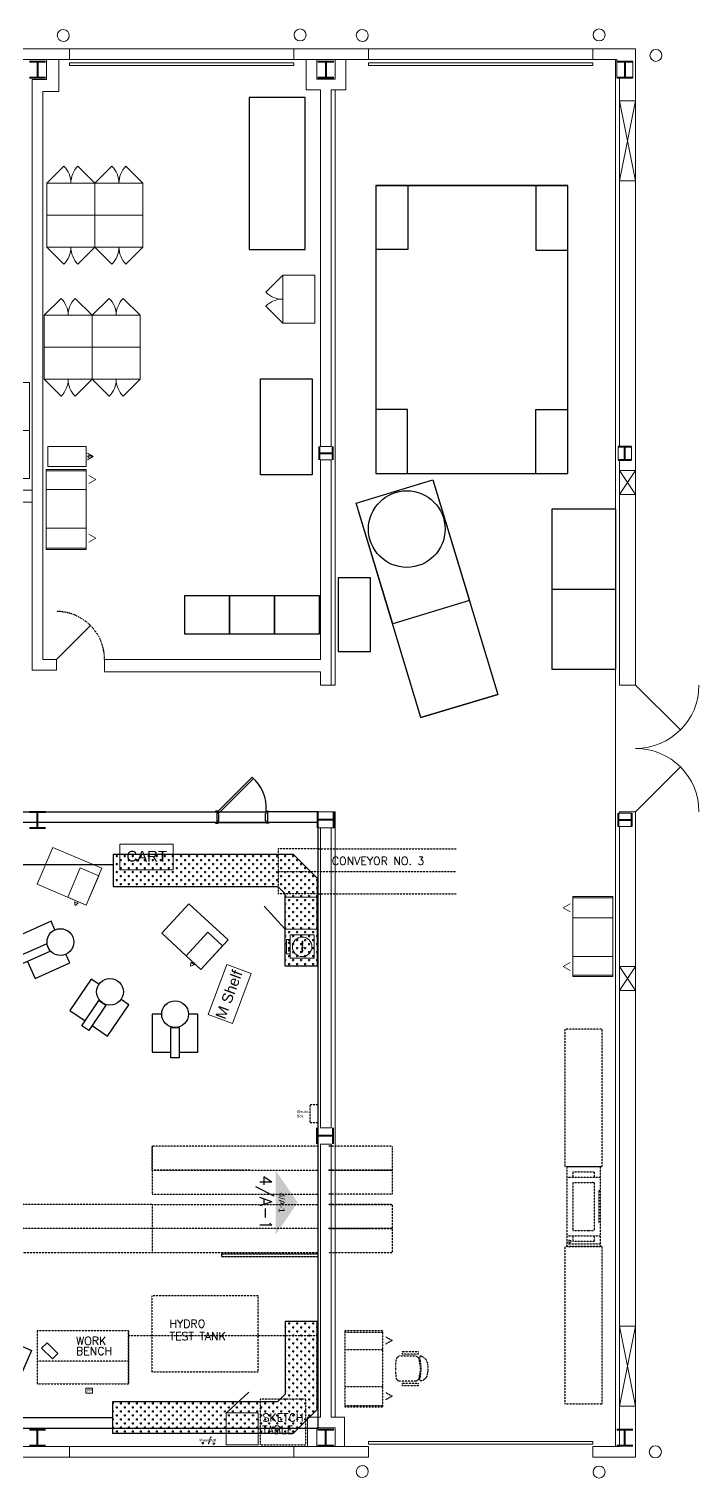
# Model space of a CAD drawing. Header units: inches. Extents: x -27 to 7514, y -484 to 2591.
# Drawn here: x 7012 to 7514, y 964 to 2051 of the extents above; entities that cross this region are included whole.
import ezdxf
from ezdxf.enums import TextEntityAlignment as Align

# ---------------------------------------------------------------- set-up
doc = ezdxf.new("R2010")
doc.units = ezdxf.units.IN
doc.header["$MEASUREMENT"] = 0
for name, pattern in [('ARCH1$0$HIDDEN2', [0.1875, 0.125, -0.0625]), ('DIVIDE', [1.25, 0.5, -0.25, 0, -0.25, 0, -0.25]), ('rbc_fleet-no_Arch$0$CENTER2', [1.125, 0.75, -0.125, 0.125, -0.125])]:
    doc.linetypes.add(name, pattern=pattern)
for name, color, linetype, lineweight in [('A-Col', 6, 'Continuous', 40), ('A-Ext-Wall', 70, 'Continuous', 20), ('F-Ch', 4, 'Continuous', 30), ('F-Eq', 71, 'Continuous', 20), ('FS-File', 50, 'Continuous', 20), ('FS-WSurf', 50, 'Continuous', 20), ('I-CWall', 110, 'Continuous', 20), ('I-Dor', 210, 'Continuous', 30)]:
    doc.layers.add(name, color=color, linetype=linetype, lineweight=lineweight)
for name, color, linetype in [('ARCH1$0$A-ANNO-NOTE', 2, 'Continuous'), ('ARCH1$0$A-EXIST', 2, 'Continuous'), ('ARCH1$0$G-ANNO-SYMB', 2, 'Continuous'), ('ARCH1$0$G-EQUIP-DEMO', 20, 'Continuous'), ('ARCH1$0$M-CONVEYOR', 1, 'rbc_fleet-no_Arch$0$CENTER2'), ('ARCH1$0$M-EXIST', 7, 'ARCH1$0$HIDDEN2'), ('ARCH1$0$NEW_A-DOOR', 7, 'Continuous'), ('ARCH1$0$NEW_A-FLOR-LEVL', 1, 'Continuous'), ('ARCH1$0$NEW_A-WALL-JAMB', 4, 'Continuous'), ('ARCH1$0$Q-ANNO-NOTE', 2, 'Continuous'), ('G-ANNO-SYMB', 2, 'Continuous'), ('Ski lift equipment', 61, 'Continuous')]:
    doc.layers.add(name, color=color, linetype=linetype)
doc.styles.add('ARCH1$0$STANDARD', font='simplex.shx')
doc.styles.add('BGE', font='simplex.shx')
doc.styles.get("Standard").update_dxf_attribs({"font": 'arial.ttf', "height": 16})

# ---------------------------------------------------------------- blocks, each defined once
blk = doc.blocks.new('rbc_fleet-no_Arch$0$1W')
at = {"linetype": 'Continuous'}
for p, q in [((0.52225, 0.0105), (-0.47775, 0.0105)), ((0.02225, 0.0105), (0.02225, -0.9894999999999999)), ((0.52225, -0.9894999999999999), (-0.47775, -0.9894999999999999))]:
    blk.add_line(p, q, dxfattribs=at)
blk = doc.blocks.new('rbc_fleet-no_Arch$0$8X8')
at = {"linetype": 'Continuous'}
for p, q in [((-0.3333333333333333, 0.3333333333333333), (-0.3333333333333333, -0.3333333333333333)), ((-0.3333333333333333, 0), (0.3333333333333333, 0)), ((0.3333333333333333, 0.3333333333333333), (0.3333333333333333, -0.3333333333333333))]:
    blk.add_line(p, q, dxfattribs=at)
blk = doc.blocks.new('PED30')
at = {"linetype": 'Continuous'}
for p, q in [((-1.25, -2.5), (-1.25, 0)), ((-1.25, 0), (0, 0)), ((0, -2.5), (0, 0)), ((-0.625, -3.099666666666666), (-0.875, -2.666666666666667)), ((-0.375, -2.666666666666667), (-0.625, -3.099666666666666))]:
    blk.add_line(p, q, dxfattribs=at)
blk = doc.blocks.new('WS3060')
at = {"linetype": 'Continuous'}
for p, q in [((0.08333333333333333, 0), (0.08333333333333333, 2.5)), ((4.916666666666666, 0), (4.916666666666666, 2.5))]:
    blk.add_line(p, q, dxfattribs=at)
blk.add_lwpolyline([(0, 2.5), (0, 0), (5, 0), (5, 2.5)], close=True, dxfattribs=at)
blk = doc.blocks.new('VF5')
at = {"linetype": 'Continuous'}
for p, q in [((0, 2.380166666666667), (1.239583333333333, 2.380166666666667)), ((0, 2.380166666666667), (0, 0)), ((1.239583333333333, 2.380166666666667), (1.239583333333333, 0)), ((0, 0), (1.239583333333333, 0)), ((0.6198333333333333, -0.43425), (0.4115, -0.08333333333333333)), ((0.6198333333333333, -0.43425), (0.8281666666666666, -0.08333333333333333))]:
    blk.add_line(p, q, dxfattribs=at)
for p in [(0, 2.380166666666667), (1.239583333333333, 2.380166666666667)]:
    blk.add_point(p, dxfattribs=at)
at = {"layer": 'F-Ch', "linetype": 'Continuous', "style": 'BGE'}
blk.add_text('5', height=0.2083333333333333, dxfattribs=at).set_placement((0.6198333333333333, -0.3055833333333333), align=Align.CENTER)
blk = doc.blocks.new('36_door')
at = {"linetype": 'Continuous'}
blk.add_line((0, 0), (-25.45599600000001, -25.455996), dxfattribs=at)
at = {"linetype": 'DIVIDE'}
blk.add_arc((0, 0), 36, 180, 270, dxfattribs=at)
blk = doc.blocks.new('KEYELEV')
blk.add_solid([(-12, 8.242597228102568), (12, 8.242597228102568), (0, 0)])
blk.add_attdef('XX/X-X.X', text='', height=4.5).set_placement((0.04319850964043326, 10.27995132884371), align=Align.CENTER)
blk = doc.blocks.new('ARCH1$0$KEYELEV')
blk.add_solid([(-12, 8.242597228102568), (12, 8.242597228102568), (0, 0)])
at = {"style": 'ARCH1$0$STANDARD'}
blk.add_attdef('XX/X-X.X', text='', height=4.5, dxfattribs=at).set_placement((0.04319850964043326, 10.27995132884371), align=Align.CENTER)
blk = doc.blocks.new('PD-BBF')
at = {"layer": 'FS-File'}
for p, q in [((-9, -25), (-7.5, -27.59807621135315)), ((-6, -25), (-9, -25)), ((-7.5, -27.59807621135315), (-6, -25))]:
    blk.add_line(p, q, dxfattribs=at)
blk.add_lwpolyline([(0, 0), (-15, 0), (-15, -24), (0, -24)], close=True, dxfattribs=at)
blk = doc.blocks.new('SC3624')
at = {"layer": 'FS-File'}
blk.add_lwpolyline([(-36, -24), (0, -24), (0, 0), (-36, 0)], close=True, dxfattribs=at)
at = {"layer": 'FS-File', "flags": 128}
blk.add_lwpolyline([(4.547473508864641e-13, -23.99999999999955), (-12.72792206135637, -36.72792206135819, -0.1989123673796656), (-17.99999999999955, -24.00000000000045, -0.1989123673796603), (-23.27207793864227, -36.72792206135796), (-36, -24)], format="xyb", dxfattribs=at)

msp = doc.modelspace()

# ---------------------------------------------------------------- hatches: boundary and pattern name
at = {"layer": 'Ski lift equipment'}
h = msp.add_hatch(dxfattribs=at)
h.set_pattern_fill('CROSS', color=256, scale=12, angle=180, style=0)
h.set_pattern_definition([(180, (14647.61867808376, 1703.690467792476), (-3.000000000000003, 2.999999999999997), [1.5, -4.5]), (90, (14646.86867808376, 1702.940467792476), (2.999999999999997, 3.000000000000003), [1.5, -4.5])])
h.paths.add_polyline_path([(7198.43623424825, 1408.084806867419), (7203.982983847636, 1402.56462464619), (7203.982983847636, 1348.178509191653), (7227.982983847636, 1348.178509191653), (7227.982983847636, 1414.223929943893), (7210.036146596637, 1432.084806867419), (7074.982983847636, 1432.084806867419), (7074.982983847636, 1408.084806867419)])
h = msp.add_hatch(dxfattribs=at)
h.set_pattern_fill('CROSS', color=256, scale=12, angle=180, style=0)
h.set_pattern_definition([(180, (14647.55834497787, 726.3089919023416), (-3, -3), [1.5, -4.5]), (270, (14646.80834497787, 727.0589919023416), (2.999999999999999, -3), [1.5, -4.5])])
h.paths.add_polyline_path([(7198.375901142361, 1021.914652827393), (7203.922650741747, 1027.434835048621), (7203.922650741747, 1081.820950503158), (7227.922650741747, 1081.820950503158), (7227.922650741747, 1015.775529750919), (7209.975813490748, 997.9146528273925), (7074.922650741747, 997.9146528273925), (7074.922650741747, 1021.914652827393)])

# ---------------------------------------------------------------- linework, layer by layer
at = {"layer": 'A-Ext-Wall'}
for points in [[(7033.623314180441, 2048.060501492524, 400000.1180079326), (7033.623333010037, 2048.060542363601)], [(7257.623314180499, 2048.060501492524, 400000.1180079326), (7257.623333010095, 2048.060542363601)], [(7466.441182830793, 1511.54856199833, 0.414213562373095), (7513.941182830793, 1559.04856199833)], [(7513.941182830793, 1464.048561998447, 0.414213562373095), (7466.441182830793, 1511.548561998447)], [(7257.623183192845, 967.4389068527817, 400000.0136646975), (7257.623164366494, 967.4389477253717)]]:
    msp.add_lwpolyline(points, format="xyb", dxfattribs=at)
for points in [[(7002.441182830735, 2036.04856199833), (7042.441182830851, 2036.04856199833)], [(7042.441182830851, 2036.04856199833), (7210.441182830851, 2036.04856199833)], [(7042.441182830851, 2036.04856199833), (7042.441182830851, 2028.048561998447)], [(7210.441182830851, 2036.04856199833), (7266.441182830735, 2036.04856199833)], [(7210.441182830851, 2036.04856199833), (7210.441182830851, 2028.048561998447)], [(7266.441182830735, 2036.04856199833), (7434.441182830735, 2036.04856199833)], [(7266.441182830735, 2036.04856199833), (7266.441182830735, 2028.048561998447)], [(7434.441182830735, 2036.04856199833), (7466.441182830793, 2036.04856199833)], [(7434.441182830735, 2036.04856199833), (7434.441182830735, 2028.048561998447)], [(7466.441182830793, 1559.04856199833), (7466.441182830793, 2036.04856199833)], [(7002.441182830735, 2028.048561998447), (7042.441182830851, 2028.048561998447)], [(7042.441182830851, 2028.048561998447), (7210.441182830851, 2028.048561998447)], [(7210.441182830851, 2028.048561998447), (7266.441182830735, 2028.048561998447)], [(7266.441182830735, 2028.048561998447), (7434.441182830735, 2028.048561998447)], [(7434.441182830735, 2028.048561998447), (7452.384182830821, 2028.048561998447)], [(7451.441182830793, 988.0485619983883), (7451.441182830793, 2028.048561998447)], [(7452.384182830821, 2028.048561998447), (7452.384182830821, 2014.576561998321)], [(7464.385182830811, 2026.488561998391), (7464.385182830811, 2014.576561998321)], [(7454.441182830793, 1738.048561998388), (7454.441182830793, 2014.576561998321)], [(7466.441182830793, 1997.04856199833), (7454.441182830793, 1937.04856199833)], [(7454.441182830793, 1997.04856199833), (7466.441182830793, 1937.04856199833)], [(7466.441182830793, 1997.04856199833), (7454.441182830793, 1997.04856199833)], [(7466.441182830793, 1937.04856199833), (7454.441182830793, 1937.04856199833)], [(7453.439182830873, 1738.006561998489), (7453.437182830719, 1728.047561998457)], [(7454.441182830793, 1559.04856199833), (7454.441182830793, 1728.048561998447)], [(7463.440182830804, 1738.005561998325), (7463.438182830825, 1728.047561998457)], [(7466.441182830793, 1720.005561998325), (7454.441182830793, 1702.005561998325)], [(7466.441182830793, 1720.005561998325), (7454.441182830793, 1720.004561998336)], [(7454.441182830793, 1720.004561998336), (7466.441182830793, 1702.006561998489)], [(7466.441182830793, 1702.006561998489), (7454.441182830793, 1702.005561998325)], [(7466.441182830793, 1559.04856199833), (7454.441182830793, 1559.04856199833)], [(7466.441182830793, 1559.04856199833), (7500.029182830782, 1525.460561998341)], [(7466.441182830793, 1464.048561998447), (7500.029182830782, 1497.636561998435)], [(7453.441182830851, 1463.04856199833), (7463.442182830782, 1463.04856199833)], [(7454.441182830793, 1463.04856199833), (7454.441182830793, 1464.048561998447)], [(7466.441182830793, 1464.048561998447), (7454.441182830793, 1464.048561998447)], [(7466.441182830793, 980.0485619983301), (7466.441182830793, 1464.048561998447)], [(7453.441182830851, 1453.048561998388), (7463.442182830782, 1453.048561998388)], [(7454.441182830793, 988.0485619983883), (7454.441182830793, 1453.048561998388)], [(7466.441182830793, 1348.005561998325), (7454.441182830793, 1330.005561998325)], [(7466.441182830793, 1348.005561998325), (7454.441182830793, 1348.004561998336)], [(7454.441182830793, 1348.004561998336), (7466.441182830793, 1330.006561998489)], [(7466.441182830793, 1330.006561998489), (7454.441182830793, 1330.005561998325)], [(7466.441182830793, 1078.293561998384), (7454.441182830793, 1018.293561998384)], [(7454.441182830793, 1078.293561998384), (7466.441182830793, 1018.293561998384)], [(7466.441182830793, 1078.293561998384), (7454.441182830793, 1078.293561998384)], [(7454.441182830793, 1018.293561998384), (7466.441182830793, 1018.293561998384)], [(7002.441182830735, 988.0485619983883), (7042.441182830851, 988.0485619983883)], [(7002.441182830735, 980.0485619983301), (7042.441182830851, 980.0485619983301)], [(7042.441182830851, 988.0485619983883), (7210.441182830851, 988.0485619983883)], [(7042.441182830851, 980.0485619983301), (7042.441182830851, 988.0485619983883)], [(7042.441182830851, 980.0485619983301), (7210.441182830851, 980.0485619983301)], [(7210.441182830851, 988.0485619983883), (7266.441182830735, 988.0485619983883)], [(7210.441182830851, 980.0485619983301), (7210.441182830851, 988.0485619983883)], [(7210.441182830851, 980.0485619983301), (7266.441182830735, 980.0485619983301)], [(7266.441182830735, 980.0485619983301), (7266.441182830735, 988.0485619983883)], [(7434.441182830735, 980.0485619983301), (7434.441182830735, 988.0485619983883)], [(7434.441182830735, 988.0485619983883), (7454.441182830793, 988.0485619983883)], [(7434.441182830735, 980.0485619983301), (7466.441182830793, 980.0485619983301)]]:
    msp.add_lwpolyline(points, dxfattribs=at)
for points in [[(7042.44118283088, 2023.623561998211), (7210.463182830761, 2023.623561998211), (7210.463182830761, 2025.723561998304), (7042.44118283088, 2025.723561998304)], [(7266.441182830647, 2023.623561998211), (7434.463182830994, 2023.623561998211), (7434.463182830994, 2025.723561998304), (7266.441182830647, 2025.723561998304)], [(7266.441182830647, 991.8755619985386), (7434.463182830994, 991.8755619985386), (7434.463182830994, 989.7755619984455), (7266.441182830647, 989.7755619984455)]]:
    msp.add_lwpolyline(points, close=True, dxfattribs=at)
for centre in [(7215.115432830775, 2046.536561998459), (7439.115432830833, 2046.536561998459), (7481.691432830776, 2031.249561998389), (7481.234432830781, 984.0925619983245), (7439.115432830833, 968.9625619983199)]:
    msp.add_circle(centre, 4.5, dxfattribs=at)
at = {"layer": 'ARCH1$0$A-EXIST'}
for p, q in [((6429.108625775347, 1464.048561403465), (7152.699941064771, 1464.048562134762)), ((7152.699941064771, 1456.052059648627), (6429.108625775347, 1456.052058915369)), ((7228.745379847496, 1464.048561403465), (7190.699941064775, 1464.048562134762)), ((7228.717850133085, 1456.052059650665), (7190.699941064774, 1456.052059650665))]:
    msp.add_line(p, q, dxfattribs=at)
msp.add_lwpolyline([(6372.745379847496, 1225.048561998316), (6372.745379847496, 1001.944908443489), (7228.717850133085, 1001.944908443489), (7228.717850133085, 1456.052059650665), (6429.108625775347, 1456.052059650665)], dxfattribs=at)
msp.add_lwpolyline([(6372.745379847496, 1225.048561998316), (6372.745379847496, 1001.944908443489), (7228.717850133085, 1001.944908443489), (7228.717850133085, 1456.052059650665), (6429.108625775347, 1456.052059650665)], dxfattribs=at)
msp.add_lwpolyline([(6372.745379847496, 1225.048561998316), (6372.745379847496, 1001.944908443489), (7228.717850133085, 1001.944908443489), (7228.717850133085, 1456.052059650665), (6429.108625775347, 1456.052059650665)], dxfattribs=at)
at = {"layer": 'ARCH1$0$G-EQUIP-DEMO'}
for p, q in [((7028.493900185848, 1381.933430727533), (7002.529412598721, 1370.234009880516)), ((7031.40074859807, 1375.482290289896), (7028.493900185848, 1381.933430727533)), ((7004.233561981139, 1355.756604714778), (7025.076686931073, 1365.148227325206)), ((7027.69609692028, 1359.335627070515), (7006.85297197039, 1349.944004460246)), ((7025.076686931073, 1365.148227325206), (7027.69609692028, 1359.335627070515)), ((7010.858096844168, 1351.748706654596), (7016.569451028533, 1339.076427659872)), ((7016.569451028533, 1339.076427659872), (7042.5339386157, 1350.775848507046)), ((7042.5339386157, 1350.775848507046), (7039.625927041946, 1357.226318573315)), ((7058.55586364419, 1338.644375719384), (7042.517995669376, 1315.111639631172)), ((7064.403418094314, 1334.660178051348), (7058.55586364419, 1338.644375719384)), ((7042.517995669376, 1315.111639631172), (7054.00394807975, 1307.28361573907)), ((7051.529384713544, 1303.65290015254), (7064.403968430285, 1322.543869015582)), ((7069.672515689911, 1318.953737361728), (7056.797931973012, 1300.062768498732)), ((7064.403968430285, 1322.543869015582), (7069.672515689911, 1318.953737361728)), ((7070.758447749752, 1295.865460193114), (7086.796582472508, 1319.399107333986)), ((7086.796582472508, 1319.399107333986), (7080.949028022545, 1323.383305001978)), ((7111.405077847235, 1312.298174521678), (7104.328991941024, 1312.298174521678)), ((7104.328991941024, 1312.298174521678), (7104.328991941024, 1283.81915960523)), ((7138.503809840765, 1312.298174521678), (7131.427723934555, 1312.298174521678)), ((7138.503809840765, 1283.81915960523), (7138.503809840765, 1312.298174521678)), ((7056.797931973012, 1300.062768498732), (7051.529384713544, 1303.65290015254)), ((7059.272228591432, 1303.692573032557), (7070.758447749752, 1295.865460193114)), ((7118.228649821241, 1302.286851478022), (7124.604151960549, 1302.286851478022)), ((7118.228649821241, 1279.425796904092), (7118.228649821241, 1302.286851478022)), ((7124.604151960549, 1302.286851478022), (7124.604151960549, 1279.425796904092)), ((7104.328991941024, 1283.81915960523), (7118.228649821241, 1283.81915960523)), ((7124.604151960549, 1283.81915960523), (7138.503809840765, 1283.81915960523)), ((7124.604151960549, 1279.425796904092), (7118.228649821241, 1279.425796904092)), ((6993.134792134851, 1069.350510891335), (7013.974785950301, 1060.142296068341)), ((7021.452845141183, 1061.774977243588), (7025.480727150827, 1065.802859253232)), ((7033.535541869794, 1057.748044534431), (7025.480727150827, 1065.802859253232)), ((7013.974785950301, 1060.142296068341), (7004.768469728279, 1039.302302252888)), ((7029.507659859984, 1053.720162524621), (7021.452845141183, 1061.774977243588)), ((7029.507659859984, 1053.720162524621), (7033.535541869794, 1057.748044534431))]:
    msp.add_line(p, q, dxfattribs=at)
for centre in [(7035.51383871467, 1366.354450339282), (7072.676432570189, 1329.021698788167), (7121.416400890895, 1312.29817452168)]:
    msp.add_circle(centre, 10.01132304365901, dxfattribs=at)
at = {"layer": 'ARCH1$0$M-CONVEYOR'}
for p, q in [((7236.336893953468, 1195.40280046457), (7284.336893953468, 1195.40280046457)), ((7284.336893953468, 1151.502721726649), (7236.336893953468, 1151.502721726649)), ((7156.188098485621, 1132.6238629697), (7156.188098485621, 1130.623862969699)), ((7156.188098485621, 1132.6238629697), (7228.188098485621, 1132.623862969699)), ((7156.188098485621, 1130.623862969699), (7228.188098485621, 1130.623862969699))]:
    msp.add_line(p, q, dxfattribs=at)
at = {"layer": 'ARCH1$0$M-EXIST'}
for p, q in [((7228.742489975858, 1436.236852678319), (7198.742489975858, 1436.236852678319)), ((7198.742489975858, 1436.236852678319), (7198.742489975858, 1402.499534778578)), ((7228.742489975858, 1436.236852678319), (7331.922114615338, 1436.236852678319)), ((7198.742489975858, 1419.368193728449), (7331.922114615339, 1419.368193728449)), ((7228.742489975858, 1402.499534778578), (7198.742489975858, 1402.499534778578)), ((7228.742489975858, 1402.499534778578), (7331.922114615339, 1402.499534778578)), ((7222.655482205572, 1230.748009109051), (7222.655482205572, 1244.37940371044)), ((7228.714960261447, 1244.37940371044), (7222.655482205572, 1244.37940371044)), ((7228.714960261447, 1230.748009109051), (7222.655482205572, 1230.748009109051)), ((7228.728725118653, 1071.155035405707), (7086.728725118653, 1071.155035405707)), ((7086.728725118653, 1071.155035405707), (7086.728725118653, 1071.155035405707)), ((7117.717757521249, 1043.809847454339), (7117.717757521249, 1043.809847454339)), ((7059.714960261447, 1029.508629768267), (7059.714960261447, 1029.508629768267)), ((7148.151866637235, 995.2298475077844), (7146.284097838276, 989.827077469685))]:
    msp.add_line(p, q, dxfattribs=at)
at = {"layer": 'ARCH1$0$M-EXIST', "color": 7, "linetype": 'ARCH1$0$HIDDEN2'}
for p, q in [((7104.336893953468, 1213.40280046457), (7104.336893953468, 1195.40280046457)), ((7104.336893953468, 1195.40280046457), (7104.336893953468, 1213.40280046457)), ((7228.742489975858, 1213.40280046457), (7104.336893953468, 1213.40280046457)), ((7284.336893953468, 1213.40280046457), (7236.336893953468, 1213.40280046457)), ((7284.336893953468, 1195.40280046457), (7284.336893953468, 1213.40280046457)), ((7104.336893953468, 1195.40280046457), (7104.336893953468, 1177.40280046457)), ((7177.543241916475, 1195.40280046457), (7104.336893953468, 1195.40280046457)), ((7104.336893953468, 1195.40280046457), (7228.742489975858, 1195.40280046457)), ((7284.336893953468, 1195.40280046457), (7236.336893953468, 1195.40280046457)), ((7284.336893953468, 1177.40280046457), (7284.336893953468, 1195.40280046457)), ((7414.952968713054, 1198.141840914754), (7439.952968713056, 1198.141840914754)), ((7414.952968713054, 1198.141840914754), (7414.952968713054, 1138.141840914754)), ((7439.952968713056, 1198.141840914754), (7439.952968713056, 1138.141840914754)), ((7414.952968713054, 1190.141840914754), (7439.952968713056, 1190.141840914754)), ((7419.452968713054, 1194.141840914754), (7419.452968713054, 1190.141840914754)), ((7419.452968713054, 1194.141840914754), (7435.452968713056, 1194.141840914754)), ((7419.452968713054, 1186.141840914754), (7435.452968713056, 1186.141840914754)), ((7419.452968713054, 1186.141840914754), (7419.452968713054, 1150.141840914754)), ((7435.452968713056, 1186.141840914754), (7433.927986027225, 1186.141840914754)), ((7435.452968713056, 1194.141840914754), (7435.452968713056, 1190.141840914754)), ((7435.452968713056, 1186.141840914754), (7435.452968713056, 1150.141840914754)), ((7104.336893953468, 1177.40280046457), (7228.742489975858, 1177.40280046457)), ((7284.336893953468, 1177.40280046457), (7236.336893953468, 1177.40280046457)), ((7438.952968713056, 1180.141840914754), (7438.952968713056, 1156.141840914754)), ((7438.952968713056, 1180.141840914754), (7439.952968713056, 1180.141840914754)), ((7438.952968713056, 1180.141840914754), (7439.952968713056, 1180.141840914754)), ((7438.952968713056, 1180.141840914754), (7439.952968713056, 1180.141840914754)), ((7104.336893953468, 1169.502721726649), (6547.447352356518, 1169.502721726649)), ((7104.336893953468, 1169.502721726649), (7228.742489975858, 1169.502721726649)), ((7104.336893953468, 1169.502721726649), (7104.336893953468, 1151.502721726649)), ((7284.336893953468, 1169.502721726649), (7236.336893953468, 1169.502721726649)), ((7236.336893953468, 1169.502721726649), (7284.336893953468, 1169.502721726649)), ((7284.336893953468, 1151.502721726649), (7284.336893953468, 1169.502721726649)), ((7104.336893953468, 1151.502721726649), (6547.447352356518, 1151.502721726649)), ((7228.742489975858, 1151.502721726649), (7104.336893953468, 1151.502721726649)), ((7104.336893953468, 1151.502721726649), (7104.336893953468, 1133.502721726649)), ((7236.336893953468, 1151.502721726649), (7284.336893953468, 1151.502721726649)), ((7284.336893953468, 1133.502721726649), (7284.336893953468, 1151.502721726649)), ((7414.952968713054, 1146.141840914754), (7439.952968713056, 1146.141840914754)), ((7419.452968713054, 1150.141840914754), (7431.052787409832, 1150.141840914754)), ((7419.452968713054, 1146.141840914754), (7419.452968713054, 1142.141840914754)), ((7419.452968713054, 1142.141840914754), (7435.452968713056, 1142.141840914754)), ((7431.052787409832, 1150.141840914754), (7435.452968713056, 1150.141840914754)), ((7435.452968713056, 1146.141840914754), (7435.452968713056, 1142.141840914754)), ((6547.447352356518, 1133.502721726649), (7104.336893953468, 1133.502721726649)), ((7104.336893953468, 1133.502721726649), (7228.742489975858, 1133.502721726649)), ((7236.336893953468, 1133.502721726649), (7284.336893953468, 1133.502721726649)), ((7414.952968713054, 1140.141840914754), (7439.952968713056, 1140.141840914754)), ((7414.952968713054, 1138.141840914754), (7439.952968713056, 1138.141840914754)), ((7183.786660554984, 1101.012045230862), (7104.045418788925, 1101.012045230862)), ((7104.045418788925, 1101.012045230862), (7104.045418788925, 1044.05401539796)), ((7183.786660554984, 1044.05401539796), (7183.786660554984, 1101.012045230862)), ((7277.178079941706, 1074.719690360092), (7248.699065025255, 1074.719690360092)), ((7248.699065025255, 1073.770389862877), (7277.178079941706, 1073.770389862877)), ((7279.076680936137, 1070.447838122625), (7284.009246319666, 1067.59993663098)), ((7284.009246319666, 1067.59993663098), (7279.076680936137, 1064.752035139335)), ((7277.178079941706, 1060.480182901867), (7248.699065025255, 1060.480182901867)), ((7286.726144342711, 1048.135479236068), (7287.20079459132, 1054.068607343662)), ((7287.20079459132, 1054.068607343662), (7289.099395585751, 1055.967208338092)), ((7289.099395585751, 1055.967208338092), (7301.914952298152, 1055.967208338092)), ((7301.914952298152, 1055.967208338092), (7303.576228168279, 1054.899245278726)), ((7303.576228168279, 1054.899245278726), (7304.050878416888, 1054.068607343662)), ((7304.050878416888, 1054.068607343662), (7305.000178914102, 1048.135479236068)), ((7104.045418788925, 1044.05401539796), (7183.786660554984, 1044.05401539796)), ((7286.726144342711, 1044.812927495816), (7286.726144342711, 1048.135479236068)), ((7287.20079459132, 1038.879799388223), (7286.726144342711, 1044.812927495816)), ((7305.000178914102, 1044.812927495816), (7304.050878416888, 1038.879799388223)), ((7305.000178914102, 1048.135479236068), (7305.000178914102, 1044.812927495816)), ((7277.178079941706, 1032.950468482743), (7248.699065025255, 1032.950468482743)), ((7289.099395585751, 1036.981198393793), (7287.20079459132, 1038.879799388223)), ((7301.914952298152, 1036.981198393793), (7289.099395585751, 1036.981198393793)), ((7303.576228168279, 1038.049161453159), (7301.914952298152, 1036.981198393793)), ((7304.050878416888, 1038.879799388223), (7303.576228168279, 1038.049161453159)), ((7219.325636882048, 1023.520796172336), (7185.150818982307, 1023.520796172336)), ((7185.150818982307, 1023.520796172336), (7185.150818982307, 989.3459782725974)), ((7219.325636882048, 989.3459782725974), (7219.325636882048, 1023.520796172336)), ((7279.076680936137, 1028.678616245275), (7284.009246319666, 1025.83071475363)), ((7284.009246319666, 1025.83071475363), (7279.076680936137, 1022.982813261985)), ((7248.699065025255, 1018.710961024407), (7277.178079941706, 1018.710961024407)), ((7277.178079941706, 1018.710961024517), (7248.699065025255, 1018.710961024517)), ((7185.150818982307, 989.3459782725974), (7219.325636882048, 989.3459782725974))]:
    msp.add_line(p, q, dxfattribs=at)
at = {"layer": 'ARCH1$0$M-EXIST', "linetype": 'ARCH1$0$HIDDEN2'}
for p, q in [((7086.476813008961, 1074.93985669842), (7018.12717720948, 1074.93985669842)), ((7018.12717720948, 1074.93985669842), (7018.12717720948, 1035.069235815388)), ((7086.476813008961, 1035.069235815388), (7086.476813008961, 1074.93985669842)), ((7086.476813008961, 1074.93985669842), (7086.476813008961, 1035.069235815388)), ((7086.476813008961, 1052.15664476526), (7018.125278608506, 1052.15664476526)), ((7018.12717720948, 1035.069235815388), (7086.476813008961, 1035.069235815388))]:
    msp.add_line(p, q, dxfattribs=at)
at = {"layer": 'ARCH1$0$M-EXIST', "color": 7, "linetype": 'ARCH1$0$HIDDEN2'}
for points in [[(7413.452968713054, 1198.141840914754), (7441.452968713056, 1198.141840914754), (7441.452968713056, 1301.141840914754), (7413.452968713054, 1301.141840914754)], [(7413.452968713054, 1020.141840914754), (7441.452968713056, 1020.141840914754), (7441.452968713056, 1138.141840914754), (7413.452968713054, 1138.141840914754)], [(7277.178079941706, 1074.719690360092), (7248.699065025255, 1074.719690360092), (7248.699065025255, 1017.761660527192), (7277.178079941706, 1017.761660527192)]]:
    msp.add_lwpolyline(points, close=True, dxfattribs=at)
for points in [[(7292.1846222017, 1059.289760078345), (7303.457565606127, 1059.289760078345), (7303.457565606127, 1057.391159083915), (7291.709971953092, 1057.391159083915), (7291.709971953092, 1059.289760078345), (7292.1846222017, 1059.289760078345)], [(7305.949479411315, 1055.729883213789), (7304.881516351949, 1055.729883213789), (7304.644191227645, 1054.54325759227)], [(7304.644191227645, 1038.405149139615), (7305.118841476254, 1039.947762447589), (7305.712154287013, 1044.812927495816), (7305.712154287013, 1048.135479236068), (7305.118841476254, 1053.000644284296), (7304.644191227645, 1054.54325759227)], [(7305.949479411315, 1055.729883213789), (7307.254767594987, 1055.255232965181), (7309.509356275873, 1053.237969408599), (7309.984006524482, 1052.170006349233), (7310.814644459543, 1048.25414179822), (7310.814644459543, 1044.694264933664), (7309.984006524482, 1040.778400382652), (7309.509356275873, 1039.710437323286), (7307.254767594987, 1037.693173766704), (7305.949479411315, 1037.218523518096)], [(7292.1846222017, 1035.55724764797), (7303.457565606127, 1035.55724764797), (7303.457565606127, 1033.65864665354), (7291.709971953092, 1033.65864665354), (7291.709971953092, 1035.55724764797), (7292.1846222017, 1035.55724764797)], [(7305.949479411315, 1037.218523518096), (7304.881516351949, 1037.337186080248), (7304.644191227645, 1038.405149139615)]]:
    msp.add_lwpolyline(points, dxfattribs=at)
msp.add_circle((7416.952968713054, 1141.891840914754), 0.9585310102290071, dxfattribs=at)
at = {"layer": 'ARCH1$0$NEW_A-DOOR'}
msp.add_lwpolyline([(7153.699941064771, 1464.548562136795), (7154.760601236551, 1463.487901965015), (7180.216445359267, 1488.943746087731), (7179.155785187487, 1490.004406259511)], close=True, dxfattribs=at)
msp.add_arc((7159.268682197504, 1466.855210239316), 30.51855405676422, 355.6653465172474, 49.33465348276715, dxfattribs=at)
at = {"layer": 'ARCH1$0$NEW_A-FLOR-LEVL'}
for p, q in [((7153.699941064771, 1464.066399020181), (7189.699941064775, 1464.066399020181)), ((7153.699941064771, 1456.066399020181), (7189.699941064775, 1456.066399020182))]:
    msp.add_line(p, q, dxfattribs=at)
at = {"layer": 'ARCH1$0$NEW_A-WALL-JAMB'}
for p, q in [((7153.699941064771, 1464.548562136795), (7151.699941064771, 1464.548562136795)), ((7151.699941064771, 1464.548562136795), (7151.699941064771, 1464.048562136795)), ((7151.699941064771, 1456.048562136794), (7151.699941064771, 1455.548562136794)), ((7153.699941064771, 1462.798562136795), (7153.699941064771, 1464.548562136795)), ((7154.199941064771, 1462.798562136796), (7153.699941064771, 1462.798562136795)), ((7153.699941064771, 1455.548562136794), (7153.699941064771, 1457.298562136794)), ((7153.699941064771, 1457.298562136794), (7154.199941064771, 1457.298562136794)), ((7154.199941064771, 1457.298562136794), (7154.199941064771, 1462.798562136796)), ((7189.199941064775, 1462.798562136796), (7189.699941064775, 1462.798562136795)), ((7189.199941064775, 1457.298562136794), (7189.199941064775, 1462.798562136796)), ((7189.699941064775, 1457.298562136794), (7189.199941064775, 1457.298562136794)), ((7189.699941064775, 1464.548562136795), (7191.699941064775, 1464.548562136795)), ((7189.699941064775, 1462.798562136795), (7189.699941064775, 1464.548562136795)), ((7189.699941064775, 1455.548562136794), (7189.699941064775, 1457.298562136794)), ((7191.699941064775, 1464.548562136795), (7191.699941064775, 1464.048562136795)), ((7191.699941064775, 1456.048562136794), (7191.699941064775, 1455.548562136794)), ((7151.699941064771, 1455.548562136794), (7153.699941064771, 1455.548562136794)), ((7191.699941064775, 1455.548562136794), (7189.699941064775, 1455.548562136794))]:
    msp.add_line(p, q, dxfattribs=at)
at = {"layer": 'ARCH1$0$Q-ANNO-NOTE'}
for p, q in [((7152.699941064771, 1464.048562134762), (7152.699941064771, 1456.052059648627)), ((7190.699941064774, 1464.048562136795), (7190.699941064774, 1456.052059650665))]:
    msp.add_line(p, q, dxfattribs=at)
at = {"layer": 'F-Ch'}
for points in [[(7176.91818283069, 1885.733561998211), (7218.91818283069, 1885.733561998211), (7218.91818283069, 1999.733561998211), (7176.91818283069, 1999.733561998211)], [(7415.779182830724, 1717.614561998264), (7415.779182830724, 1933.614561998264), (7271.779182830724, 1933.614561998264), (7271.779182830724, 1717.614561998264)], [(7185.396182830809, 1788.671561998293), (7224.174182830742, 1788.671561998293), (7224.174182830742, 1716.671561998293), (7185.396182830809, 1716.671561998293)], [(7257.206182830632, 1695.541561998172), (7314.656182830819, 1712.849561998366), (7363.115182830617, 1551.990561998427), (7305.667182830759, 1534.683561998165)], [(7257.206182830632, 1695.541561998172), (7314.656182830819, 1712.849561998366), (7342.027182830629, 1622.437561998355), (7284.478182830746, 1605.019561998291)], [(7451.62118283067, 1690.936561998424), (7403.62118283067, 1690.936561998424), (7403.62118283067, 1570.936561998424), (7451.62118283067, 1570.936561998424)], [(7128.732182830703, 1626.251561998135), (7162.31418283064, 1626.251561998135), (7162.31418283064, 1597.271561998386), (7128.732182830703, 1597.271561998386)], [(7162.31418283064, 1626.251561998135), (7195.896182830809, 1626.251561998135), (7195.896182830809, 1597.271561998386), (7162.31418283064, 1597.271561998386)], [(7195.896182830809, 1626.251561998135), (7229.478182830513, 1626.251561998135), (7229.478182830513, 1597.271561998386), (7195.896182830809, 1597.271561998386)]]:
    msp.add_lwpolyline(points, close=True, dxfattribs=at)
for points in [[(7271.779182830694, 1933.614561998336), (7415.779182830694, 1933.614561998336)], [(7295.742182830567, 1933.727561998348), (7295.742182830567, 1885.727561998348)], [(7391.779182830694, 1933.208561998319), (7391.779182830694, 1885.208561998319)], [(7295.742182830567, 1885.727561998348), (7271.842182830718, 1885.727561998348)], [(7391.779182830694, 1885.208561998319), (7415.679182830718, 1885.208561998319)], [(7295.483182830721, 1765.614561998336), (7271.583182830698, 1765.614561998336)], [(7295.483182830721, 1717.614561998336), (7295.483182830721, 1765.614561998336)], [(7391.779182830694, 1717.614561998336), (7391.779182830694, 1765.614561998336)], [(7391.779182830694, 1765.614561998336), (7415.679182830718, 1765.614561998336)], [(7257.206182830661, 1695.541561998303), (7314.656182830731, 1712.849561998381)], [(7267.846182830734, 1639.41256199823), (7243.536182830736, 1639.41256199823)], [(7243.536182830736, 1639.41256199823), (7243.536182830736, 1584.172561998239)], [(7267.846182830734, 1584.172561998239), (7267.846182830734, 1639.41256199823)], [(7403.62118283064, 1630.93656199838), (7451.62118283064, 1630.93656199838)], [(7243.536182830736, 1584.172561998239), (7267.846182830734, 1584.172561998239)], [(7305.667182830613, 1534.683561998296), (7363.115182830705, 1551.990561998384)]]:
    msp.add_lwpolyline(points, dxfattribs=at)
msp.add_circle((7295.019045600537, 1676.043162021022), 28.70092294681713, dxfattribs=at)
at = {"layer": 'F-Eq'}
for p, q in [((7029.875065733734, 1437.350619822484), (7018.132973129462, 1409.744039786691)), ((7066.683839114793, 1421.694496350118), (7029.875065733734, 1437.350619822484)), ((7120.043232315762, 1439.80086063253), (7080.043232315762, 1439.80086063253)), ((7080.043232315762, 1439.80086063253), (7080.043232315762, 1420.431956888239)), ((7120.043232315762, 1420.431956888239), (7120.043232315762, 1439.80086063253)), ((7054.941746510519, 1394.087916314325), (7066.683839114793, 1421.694496350118)), ((7080.043232315762, 1420.431956888239), (7120.043232315762, 1420.431956888239)), ((7227.825358028578, 1414.084806867419), (7227.825358028578, 1414.084806867419)), ((7018.132973129462, 1409.744039786691), (7054.941746510519, 1394.087916314325)), ((7131.788999618181, 1395.068254943687), (7111.438125575955, 1373.026432747746)), ((7161.178095879436, 1367.933756220721), (7131.788999618181, 1395.068254943687)), ((7111.438125575955, 1373.026432747746), (7140.827221837212, 1345.891934024779)), ((7207.646205941945, 1371.659041308487), (7207.646205941945, 1354.200800436405)), ((7225.658133270852, 1371.659041308487), (7207.646205941945, 1371.659041308487)), ((7225.658133270852, 1371.659041308487), (7225.658133270851, 1354.200800436405)), ((7140.827221837212, 1345.891934024779), (7161.178095879436, 1367.933756220721)), ((7207.646205941945, 1368.180919679699), (7204.986874209621, 1368.180919679699)), ((7204.986874209621, 1368.180919679699), (7204.986874209621, 1357.631765300628)), ((7160.233108607007, 1349.454145961055), (7146.288498672738, 1311.963509079546)), ((7178.386922033759, 1342.701850771841), (7160.233108607007, 1349.454145961055)), ((7204.986874209621, 1357.631765300628), (7207.646205941945, 1357.631765300629)), ((7225.65813327085, 1354.200800436405), (7207.646205941945, 1354.200800436405)), ((7164.442312099492, 1305.211213890333), (7178.386922033759, 1342.701850771841)), ((7121.515675372532, 1322.434617567217), (7121.515675372532, 1322.434617567217)), ((7146.288498672738, 1311.963509079546), (7164.442312099492, 1305.211213890333)), ((7054.633160879736, 1028.151682219648), (7054.633160879736, 1031.920823836427)), ((7054.633160879736, 1031.920823836427), (7059.597763011488, 1031.920823836427)), ((7059.597763011488, 1028.151682219648), (7054.633160879736, 1028.151682219648)), ((7059.597763011488, 1028.151682219648), (7059.597763011488, 1031.920823836427)), ((7227.765024922689, 1015.914652827393), (7227.765024922689, 1015.914652827393))]:
    msp.add_line(p, q, dxfattribs=at)
for centre, radius in [((7216.674674838413, 1362.809977917541), 7.311938120395851), ((7206.789379486871, 1365.676923058172), 0.5652913632875425), ((7206.789379486871, 1360.020903486811), 0.5652913632875425), ((7142.30630122821, 990.540111940709), 0.6542118446404045), ((7150.506262752969, 990.2454113344995), 0.6542118446404045)]:
    msp.add_circle(centre, radius, dxfattribs=at)
at = {"layer": 'FS-File'}
for p, q in [((7203.540177817531, 1376.318338411027), (7188.249733086728, 1393.172147833992)), ((7227.540177817532, 1400.015345657588), (7203.540177817532, 1400.015345657588)), ((7203.540177817532, 1400.015345657588), (7203.540177817532, 1376.015345657588)), ((7227.540177817532, 1376.015345657588), (7227.540177817532, 1400.015345657588)), ((7203.540177817532, 1376.015345657588), (7227.540177817532, 1376.015345657588)), ((7054.633160879736, 1030.036253028037), (7054.633160879736, 1030.036253028037)), ((7054.633160879736, 1030.036253028037), (7054.633160879736, 1030.036253028037)), ((7159.887328705002, 1013.455347047796), (7176.741138127966, 1028.745791778599)), ((7183.584335951563, 1013.455347047795), (7159.584335951563, 1013.455347047795)), ((7159.584335951563, 1013.455347047795), (7159.584335951563, 989.4553470477952)), ((7183.584335951563, 989.4553470477952), (7183.584335951563, 1013.455347047795)), ((7159.584335951563, 989.4553470477952), (7183.584335951563, 989.4553470477952))]:
    msp.add_line(p, q, dxfattribs=at)
at = {"layer": 'I-CWall'}
for points in [[(7025.221182830879, 2028.027561998322), (7025.221182830879, 2013.186561998366)], [(7034.221182830879, 2028.027561998322), (7034.221182830879, 2004.186561998366)], [(7219.535182830718, 2028.048561998447), (7219.535182830718, 2005.343561998372)], [(7227.535182830776, 2028.048561998447), (7227.535182830776, 2013.34356199843)], [(7241.370182830855, 2028.048561998447), (7241.370182830855, 2013.34356199843)], [(7249.370182830738, 2028.048561998447), (7249.370182830738, 2005.343561998372)], [(7025.221182830879, 2013.186561998366), (7014.441182830735, 2013.186561998366)], [(7014.441182830735, 1570.251561998484), (7014.441182830735, 2013.186561998366)], [(7241.370182830855, 2013.34356199843), (7227.535182830776, 2013.34356199843)], [(7022.441182830793, 1578.251561998368), (7022.441182830793, 2004.186561998366)], [(7034.221182830879, 2004.186561998366), (7022.441182830793, 2004.186561998366)], [(7230.441182830735, 2005.343561998372), (7219.535182830718, 2005.343561998372)], [(7230.441182830735, 1738.048561998388), (7230.441182830735, 2005.343561998372)], [(7238.441182830793, 1738.048561998388), (7238.441182830793, 2005.343561998372)], [(7249.370182830738, 2005.343561998372), (7238.441182830793, 2005.343561998372)], [(7241.441182830793, 1559.19856199847), (7241.441182830793, 2005.343561998372)], [(7230.441182830735, 1738.048561998388), (7238.441182830793, 1738.048561998388)], [(7230.441182830735, 1728.047561998457), (7238.441182830793, 1728.047561998457)], [(7230.441182830735, 1578.251561998368), (7230.441182830735, 1728.047561998457)], [(7238.441182830793, 1559.04856199833), (7238.441182830793, 1728.047561998457)], [(7014.441182830735, 1705.251561998484), (6942.441182830735, 1705.251561998484)], [(7014.441182830735, 1696.251561998484), (6942.441182830735, 1696.251561998484)], [(7022.441182830793, 1578.251561998368), (7032.573182830718, 1578.251561998368)], [(7032.573182830718, 1578.251561998368), (7032.573182830718, 1570.251561998484)], [(7068.592182830864, 1578.251561998368), (7230.441182830735, 1578.251561998368)], [(7068.592182830864, 1578.251561998368), (7068.592182830864, 1569.047561998457)], [(7014.441182830735, 1570.251561998484), (7032.573182830718, 1570.251561998484)], [(7068.592182830864, 1569.047561998457), (7230.441182830735, 1569.047561998457)], [(7230.441182830735, 1559.04856199833), (7230.441182830735, 1569.047561998457)], [(7241.441182830793, 1559.04856199833), (7230.441182830735, 1559.04856199833)], [(7228.441182830851, 1464.048561998447), (7241.441182830793, 1464.048561998447)], [(7241.441182830793, 1010.155561998406), (7241.441182830793, 1464.048561998447)], [(7228.441182830851, 1452.003561998405), (7241.399182830719, 1452.003561998405)], [(7230.441182830735, 1452.026561998333), (7230.441182830735, 1227.155561998348)], [(7238.441182830793, 1452.026561998333), (7238.441182830793, 1227.155561998348)], [(7230.441182830735, 1227.155561998348), (7238.441182830793, 1227.155561998348)], [(7230.441182830735, 1214.89456199835), (7238.441182830793, 1214.89456199835)], [(7230.441182830735, 1214.89456199835), (7230.441182830735, 1010.155561998406)], [(7238.441182830793, 1214.89456199835), (7238.441182830793, 1010.155561998406)], [(7220.535182830834, 988.0485619983883), (7220.535182830834, 1010.155561998406)], [(7230.441182830735, 1010.155561998406), (7220.535182830834, 1010.155561998406)], [(7241.370182830855, 1002.155561998348), (7227.535182830776, 1002.155561998348)], [(7227.535182830776, 988.0485619983883), (7227.535182830776, 1002.155561998348)], [(7248.370182830797, 1010.155561998406), (7238.441182830793, 1010.155561998406)], [(7241.370182830855, 988.0485619983883), (7241.370182830855, 1002.155561998348)], [(7248.370182830797, 988.0485619983883), (7248.370182830797, 1010.155561998406)]]:
    msp.add_lwpolyline(points, dxfattribs=at)
at = {"layer": 'Ski lift equipment'}
for p, q in [((6525.809077823195, 1424.530014164681), (7074.982983847637, 1424.473497074176)), ((7210.036146596637, 1432.084806867419), (7074.982983847636, 1432.084806867419)), ((7074.982983847636, 1432.084806867419), (7074.982983847636, 1408.084806867419)), ((7210.036146596638, 1432.084806867419), (7227.982983847636, 1414.223929943893)), ((7227.982983847636, 1414.223929943892), (7227.982983847636, 1348.178509191653)), ((7074.982983847636, 1408.084806867419), (7198.436234248249, 1408.084806867419)), ((7198.43623424825, 1408.084806867419), (7203.982983847637, 1402.564624646189)), ((7203.982983847636, 1348.178509191653), (7203.982983847636, 1402.56462464619)), ((7227.982983847636, 1348.178509191653), (7203.982983847636, 1348.178509191653)), ((7227.922650741747, 1081.820950503158), (7203.922650741747, 1081.820950503158)), ((7203.922650741747, 1081.820950503158), (7203.922650741747, 1027.434835048621)), ((7227.922650741747, 1015.775529750919), (7227.922650741747, 1081.820950503158)), ((7074.922650741747, 997.9146528273925), (7074.922650741747, 1021.914652827393)), ((7074.922650741747, 1021.914652827393), (7198.37590114236, 1021.914652827393)), ((7198.375901142361, 1021.914652827393), (7203.922650741748, 1027.434835048622)), ((7209.975813490749, 997.9146528273925), (7227.922650741747, 1015.775529750919)), ((6525.978223328267, 1009.914652827393), (7075.152129352708, 1009.858135736888)), ((7209.975813490748, 997.9146528273925), (7074.922650741747, 997.9146528273925))]:
    msp.add_line(p, q, dxfattribs=at)

# ---------------------------------------------------------------- block references
at = {"layer": 'A-Col', "extrusion": (0, 0, -1), "xscale": 12, "yscale": 12, "zscale": -12}
for p in [(-7018.651182830872, 2026.450561998448), (-7018.651182830872, 2026.450561998448), (-7018.651182830872, 2026.450561998448), (-7018.651182830872, 2026.450561998448), (-7018.651182830872, 2026.450561998448), (-7018.651182830872, 2026.450561998448), (-7018.651182830872, 2026.450561998448), (-7234.651182830872, 2026.450561998448), (-7234.651182830872, 2026.450561998448), (-7234.651182830872, 2026.450561998448), (-7234.651182830872, 2026.450561998448), (-7234.651182830872, 2026.450561998448), (-7234.651182830872, 2026.450561998448), (-7234.651182830872, 2026.450561998448), (-7458.651182830756, 2026.450561998448), (-7458.651182830756, 2026.450561998448), (-7458.651182830756, 2026.450561998448), (-7458.651182830756, 2026.450561998448), (-7458.651182830756, 2026.450561998448), (-7458.651182830756, 2026.450561998448), (-7458.651182830756, 2026.450561998448)]:
    msp.add_blockref('rbc_fleet-no_Arch$0$1W', p, dxfattribs=at)
at = {"layer": 'A-Col', "xscale": 15, "yscale": 15, "zscale": 12}
for p in [(7234.441182830851, 1733.04856199833), (7234.441182830851, 1733.04856199833), (7234.441182830851, 1733.04856199833), (7234.441182830851, 1733.04856199833), (7234.441182830851, 1733.04856199833), (7234.441182830851, 1733.04856199833), (7234.441182830851, 1733.04856199833), (7458.441182830735, 1458.048561998447), (7458.441182830735, 1458.048561998447), (7458.441182830735, 1458.048561998447), (7458.441182830735, 1458.048561998447), (7458.441182830735, 1458.048561998447), (7458.441182830735, 1458.048561998447), (7458.441182830735, 1458.048561998447)]:
    msp.add_blockref('rbc_fleet-no_Arch$0$8X8', p, dxfattribs=at)
at = {"layer": 'A-Col', "zscale": 12}
for name, p, xscale, yscale, rotation in [('rbc_fleet-no_Arch$0$8X8', (7458.441182830735, 1733.04856199833), 15, 15, 89.99999999999999), ('rbc_fleet-no_Arch$0$8X8', (7458.441182830735, 1733.04856199833), 15, 15, 89.99999999999999), ('rbc_fleet-no_Arch$0$8X8', (7458.441182830735, 1733.04856199833), 15, 15, 89.99999999999999), ('rbc_fleet-no_Arch$0$8X8', (7458.441182830735, 1733.04856199833), 15, 15, 89.99999999999999), ('rbc_fleet-no_Arch$0$8X8', (7458.441182830735, 1733.04856199833), 15, 15, 89.99999999999999), ('rbc_fleet-no_Arch$0$8X8', (7458.441182830735, 1733.04856199833), 15, 15, 89.99999999999999), ('rbc_fleet-no_Arch$0$8X8', (7458.441182830735, 1733.04856199833), 15, 15, 89.99999999999999), ('rbc_fleet-no_Arch$0$1W', (7018.708182830786, 1452.174561998319), 12, 12, 180), ('rbc_fleet-no_Arch$0$1W', (7018.708182830786, 1452.174561998319), 12, 12, 180), ('rbc_fleet-no_Arch$0$1W', (7018.708182830786, 1452.174561998319), 12, 12, 180), ('rbc_fleet-no_Arch$0$1W', (7018.708182830786, 1452.174561998319), 12, 12, 180), ('rbc_fleet-no_Arch$0$1W', (7018.708182830786, 1452.174561998319), 12, 12, 180), ('rbc_fleet-no_Arch$0$1W', (7018.708182830786, 1452.174561998319), 12, 12, 180), ('rbc_fleet-no_Arch$0$1W', (7018.708182830786, 1452.174561998319), 12, 12, 180), ('rbc_fleet-no_Arch$0$1W', (7240.315182830804, 1458.315561998381), 12, 12, 270), ('rbc_fleet-no_Arch$0$1W', (7240.315182830804, 1458.315561998381), 12, 12, 270), ('rbc_fleet-no_Arch$0$1W', (7240.315182830804, 1458.315561998381), 12, 12, 270), ('rbc_fleet-no_Arch$0$1W', (7240.315182830804, 1458.315561998381), 12, 12, 270), ('rbc_fleet-no_Arch$0$1W', (7240.315182830804, 1458.315561998381), 12, 12, 270), ('rbc_fleet-no_Arch$0$1W', (7240.315182830804, 1458.315561998381), 12, 12, 270), ('rbc_fleet-no_Arch$0$1W', (7240.315182830804, 1458.315561998381), 12, 12, 270), ('rbc_fleet-no_Arch$0$1W', (7239.731182830772, 1221.29656199841), 12, 12, 270), ('rbc_fleet-no_Arch$0$1W', (7239.731182830772, 1221.29656199841), 12, 12, 270), ('rbc_fleet-no_Arch$0$1W', (7239.731182830772, 1221.29656199841), 12, 12, 270), ('rbc_fleet-no_Arch$0$1W', (7239.731182830772, 1221.29656199841), 12, 12, 270), ('rbc_fleet-no_Arch$0$1W', (7239.731182830772, 1221.29656199841), 12, 12, 270), ('rbc_fleet-no_Arch$0$1W', (7239.731182830772, 1221.29656199841), 12, 12, 270), ('rbc_fleet-no_Arch$0$1W', (7239.731182830772, 1221.29656199841), 12, 12, 270), ('rbc_fleet-no_Arch$0$1W', (7018.651182830872, 989.0485619983301), 12, 12, 180), ('rbc_fleet-no_Arch$0$1W', (7018.651182830872, 989.0485619983301), 12, 12, 180), ('rbc_fleet-no_Arch$0$1W', (7018.651182830872, 989.0485619983301), 12, 12, 180), ('rbc_fleet-no_Arch$0$1W', (7018.651182830872, 989.0485619983301), 12, 12, 180), ('rbc_fleet-no_Arch$0$1W', (7018.651182830872, 989.0485619983301), 12, 12, 180), ('rbc_fleet-no_Arch$0$1W', (7018.651182830872, 989.0485619983301), 12, 12, 180), ('rbc_fleet-no_Arch$0$1W', (7018.651182830872, 989.0485619983301), 12, 12, 180), ('rbc_fleet-no_Arch$0$1W', (7234.651182830872, 989.0485619983301), 12, 12, 180), ('rbc_fleet-no_Arch$0$1W', (7234.651182830872, 989.0485619983301), 12, 12, 180), ('rbc_fleet-no_Arch$0$1W', (7234.651182830872, 989.0485619983301), 12, 12, 180), ('rbc_fleet-no_Arch$0$1W', (7234.651182830872, 989.0485619983301), 12, 12, 180), ('rbc_fleet-no_Arch$0$1W', (7234.651182830872, 989.0485619983301), 12, 12, 180), ('rbc_fleet-no_Arch$0$1W', (7234.651182830872, 989.0485619983301), 12, 12, 180), ('rbc_fleet-no_Arch$0$1W', (7234.651182830872, 989.0485619983301), 12, 12, 180), ('rbc_fleet-no_Arch$0$1W', (7458.651182830756, 989.0485619983301), 12, 12, 180), ('rbc_fleet-no_Arch$0$1W', (7458.651182830756, 989.0485619983301), 12, 12, 180), ('rbc_fleet-no_Arch$0$1W', (7458.651182830756, 989.0485619983301), 12, 12, 180), ('rbc_fleet-no_Arch$0$1W', (7458.651182830756, 989.0485619983301), 12, 12, 180), ('rbc_fleet-no_Arch$0$1W', (7458.651182830756, 989.0485619983301), 12, 12, 180), ('rbc_fleet-no_Arch$0$1W', (7458.651182830756, 989.0485619983301), 12, 12, 180), ('rbc_fleet-no_Arch$0$1W', (7458.651182830756, 989.0485619983301), 12, 12, 180)]:
    msp.add_blockref(name, p, dxfattribs=dict(at, xscale=xscale, yscale=yscale, rotation=rotation))
at = {"layer": 'ARCH1$0$G-ANNO-SYMB'}
ref = msp.add_blockref('ARCH1$0$KEYELEV', (7213.287223450116, 1171.001034874684), dxfattribs=dict(at, xscale=-2, yscale=2, zscale=2, rotation=90))
ref.add_attrib('XX/X-X.X', '4/A-1', dxfattribs={"layer": '0', "height": 9, "rotation": 270, "style": 'ARCH1$0$STANDARD'}).set_placement((7185.013035078144, 1170.914637855403), align=Align.CENTER)
at = {"layer": 'FS-File'}
for name, p, rotation in [('SC3624', (7025.362381520863, 1911.459483471433), 180), ('SC3624', (7061.362381520863, 1911.459483471433), 180), ('SC3624', (7226.058395615059, 1830.433560245928), 270), ('SC3624', (7023.317546313898, 1812.329399937696), 180), ('SC3624', (7059.317546313898, 1812.329399937696), 180), ('SC3624', (7012.443436453162, 1750.03482439812), 270), ('SC3624', (7012.443436453162, 1714.03482439812), 270), ('PD-BBF', (7064.219976958903, 1416.110613571009), 336.9581682315263), ('PD-BBF', (7156.978152417748, 1363.505343578173), 317.2841873310436)]:
    msp.add_blockref(name, p, dxfattribs=dict(at, rotation=rotation))
for p in [(7061.362381520863, 1911.459483471433), (7097.362381520863, 1911.459483471433), (7059.317546313898, 1812.329399937696), (7095.317546313898, 1812.329399937696)]:
    msp.add_blockref('SC3624', p, dxfattribs=at)
at = {"layer": 'FS-File', "xscale": 12, "yscale": 12, "zscale": 12}
for name, p, rotation in [('VF5', (7054.782182830721, 1723.005561998223), 89.99999999999999), ('PED30', (7024.782182830721, 1720.765561998291), 89.99999999999999), ('PED30', (7024.782182830721, 1676.765561998232), 89.99999999999999), ('PED30', (7449.368355385659, 1384.455069919599), 270), ('PED30', (7449.368355385659, 1340.455069919541), 270)]:
    msp.add_blockref(name, p, dxfattribs=dict(at, rotation=rotation))
at = {"layer": 'FS-WSurf', "xscale": 12, "yscale": 12, "zscale": 12}
for p, rotation in [((7054.782182830721, 1660.765561998298), 89.99999999999999), ((7419.368355385659, 1400.455069919548), 270)]:
    msp.add_blockref('WS3060', p, dxfattribs=dict(at, rotation=rotation))
at = {"layer": 'G-ANNO-SYMB'}
ref = msp.add_blockref('KEYELEV', (7213.287223450116, 1171.001034874684), dxfattribs=dict(at, xscale=-1, rotation=90))
ref.add_attrib('XX/X-X.X', '4/A-1', dxfattribs={"layer": '0', "height": 4.5, "rotation": 270}).set_placement((7199.15012926413, 1170.957836365044), align=Align.CENTER)
at = {"layer": 'I-Dor', "rotation": 180}
msp.add_blockref('36_door', (7032.573182830718, 1578.251561998375), dxfattribs=at)

# ---------------------------------------------------------------- texts
at = {"style": 'BGE'}
msp.add_text('Water Cooler', height=1, rotation=270, dxfattribs=at).set_placement((7216.359376373525, 1367.232929770386))
at = {"layer": 'ARCH1$0$A-ANNO-NOTE', "style": 'ARCH1$0$STANDARD'}
for s, p in [('CONVEYOR NO. 3', (7238.922864795089, 1424.186650272923)), ('HYDRO', (7117.270718335199, 1077.201319338931)), ('WORK', (7047.23469825545, 1064.328722412028)), ('TEST TANK', (7117.270718335199, 1067.82495281871)), ('BENCH', (7047.23469825545, 1056.700185784749)), ('SKETCH ', (7186.986321433673, 1006.730445748986)), ('TABLE', (7186.579478625618, 997.4867380818475))]:
    msp.add_text(s, height=6, dxfattribs=at).set_placement(p)
at = {"layer": 'F-Eq'}
for s, height, p in [('CART', 8, (7085.007025105448, 1426.756366423735)), ('PP', 2, (7055.421799998617, 1029.253316882194)), ('Water', 2, (7139.561402664895, 992.029022321821)), ('AIR', 2, (7147.761364189653, 991.7343217156115))]:
    msp.add_text(s, height=height, dxfattribs=at).set_placement(p)
msp.add_text('M Shelf', height=8, rotation=69.59735911049448, dxfattribs=at).set_placement((7158.883070678835, 1307.834025341576))
at = {"layer": 'F-Eq', "insert": (7212.714921671119, 1240.242154910458), "char_height": 2, "attachment_point": 1}
msp.add_mtext_dynamic_manual_height_columns('Electric\\PBox', width=15.1600904990737, gutter_width=10, heights=[0], dxfattribs=at)

doc.saveas('drawing.dxf')
